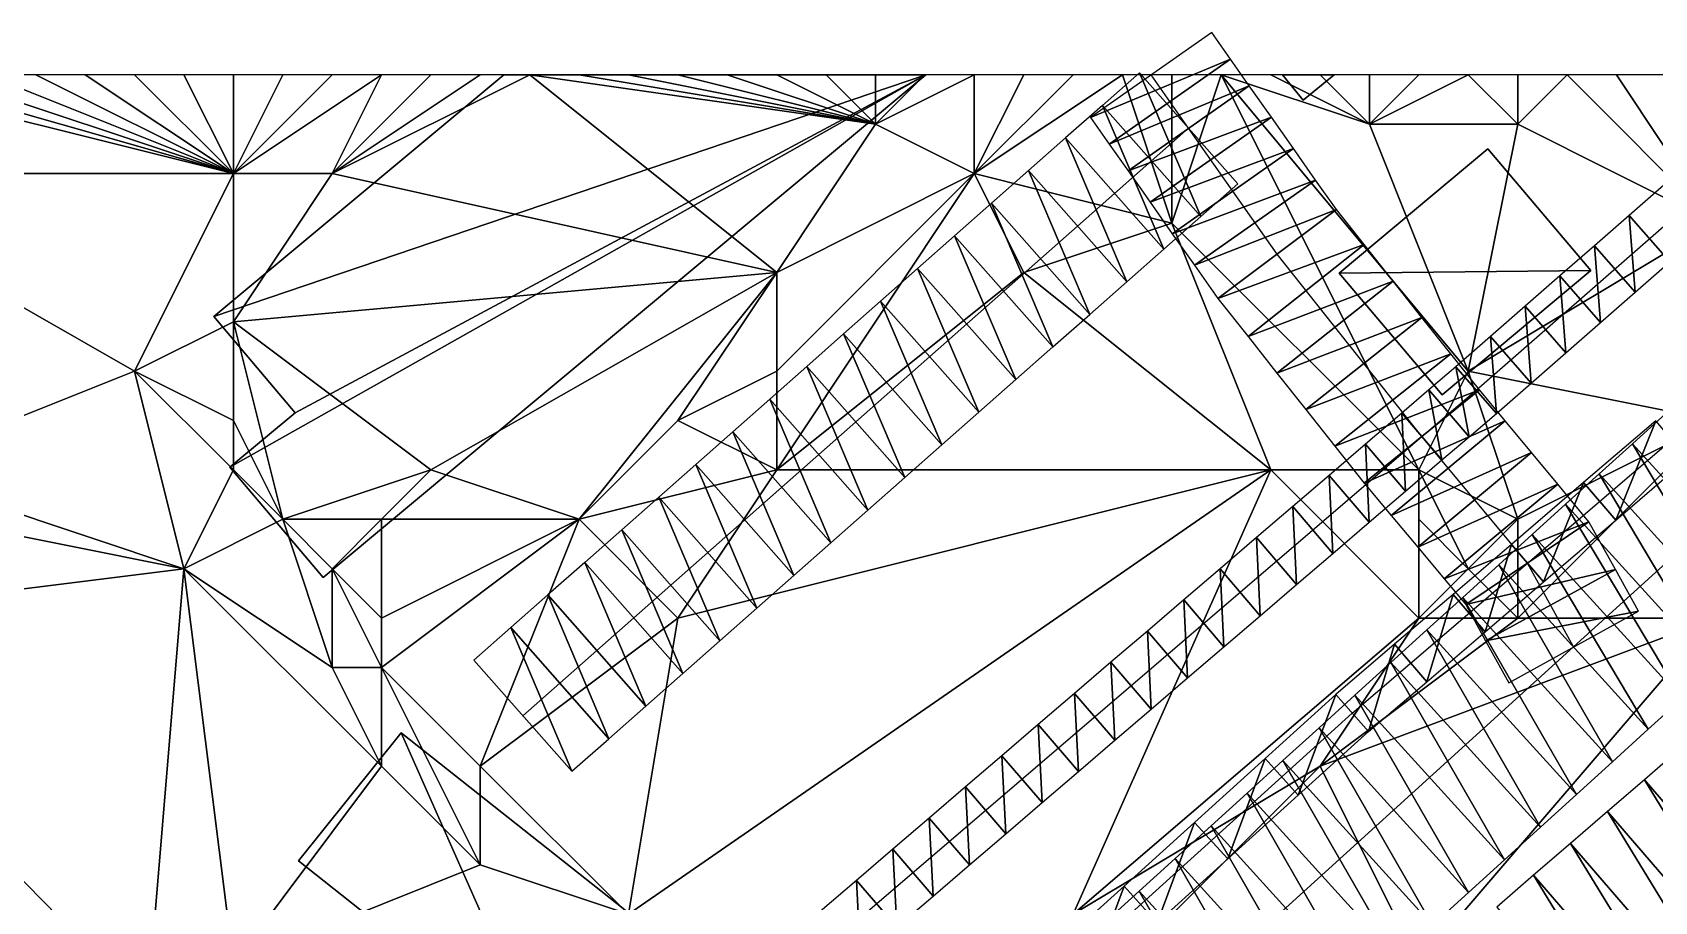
# Model space of a CAD drawing. Header units: metres. Extents: x -1103 to 901, y -902 to 905.
# Drawn here: x -854.1 to -788.5, y 866.5 to 901.7 of the extents above; entities that cross this region are included whole.
import ezdxf

# ---------------------------------------------------------------- set-up
doc = ezdxf.new("R2010")
doc.units = ezdxf.units.M
for name, color, linetype in [('OSM_BUILDING_FOOTPRINTS', 7, 'CONTINUOUS'), ('OSM_BUILDING_ROOFS', 1, 'CONTINUOUS'), ('OSM_BUILDING_WALLS', 8, 'CONTINUOUS'), ('OSM_PATH_AXES', 30, 'CONTINUOUS'), ('OSM_PATH_SURFACE', 30, 'CONTINUOUS'), ('OSM_ROAD_AXES', 2, 'CONTINUOUS'), ('OSM_ROAD_SURFACE', 9, 'CONTINUOUS'), ('OSM_TERRAIN', 3, 'CONTINUOUS'), ('OSM_WATER_SURFACE', 5, 'CONTINUOUS'), ('OSM_WATERWAYS', 5, 'CONTINUOUS')]:
    doc.layers.add(name, color=color, linetype=linetype)

msp = doc.modelspace()

# ---------------------------------------------------------------- linework, layer by layer
at = {"layer": 'OSM_BUILDING_FOOTPRINTS'}
for points in [[(-817.963, 900, 12.158), (-835.048, 900, 12.158), (-846.784, 890.209, 12.158), (-843.501, 886.316, 12.158), (-846.143, 884.115, 12.158), (-842.363, 879.637, 12.158)], [(-801.425, 900, 11.019), (-803.528, 900, 11.019), (-802.69, 898.979, 11.019)], [(-795.207, 897, 11.573), (-791.039, 892.079, 11.573), (-797.064, 887.047, 11.573), (-801.231, 891.968, 11.573), (-795.207, 897, 11.573)], [(-843.357, 868.168, 14.338), (-839.201, 873.344, 14.338), (-829.252, 865.459, 14.338), (-833.409, 860.283, 14.338), (-843.357, 868.168, 14.338)]]:
    msp.add_polyline3d(points, close=True, dxfattribs=at)
at = {"layer": 'OSM_BUILDING_ROOFS'}
for points in [[(-817.963, 900, 22.158), (-835.048, 900, 22.158), (-846.784, 890.209, 22.158)], [(-817.963, 900, 22.158), (-846.784, 890.209, 22.158), (-843.501, 886.316, 22.158)], [(-846.143, 884.115, 22.158), (-842.363, 879.637, 22.158), (-817.963, 900, 22.158)], [(-817.963, 900, 22.158), (-843.501, 886.316, 22.158), (-846.143, 884.115, 22.158)], [(-803.528, 900, 21.019), (-802.69, 898.979, 21.019), (-801.425, 900, 21.019)], [(-791.039, 892.079, 21.573), (-795.207, 897, 21.573), (-801.231, 891.968, 21.573)], [(-791.039, 892.079, 21.573), (-801.231, 891.968, 21.573), (-797.064, 887.047, 21.573)], [(-839.201, 873.344, 24.338), (-843.357, 868.168, 24.338), (-833.409, 860.283, 24.338)], [(-839.201, 873.344, 24.338), (-833.409, 860.283, 24.338), (-829.252, 865.459, 24.338)]]:
    msp.add_3dface(points, dxfattribs=at)
at = {"layer": 'OSM_BUILDING_WALLS'}
for points in [[(-835.048, 900, 12.158), (-846.784, 890.209, 12.158), (-846.784, 890.209, 22.158)], [(-835.048, 900, 12.158), (-846.784, 890.209, 22.158), (-835.048, 900, 22.158)], [(-842.363, 879.637, 12.158), (-817.963, 900, 12.158), (-817.963, 900, 22.158)], [(-842.363, 879.637, 12.158), (-817.963, 900, 22.158), (-842.363, 879.637, 22.158)], [(-817.963, 900, 12.158), (-835.048, 900, 12.158), (-835.048, 900, 22.158)], [(-817.963, 900, 12.158), (-835.048, 900, 22.158), (-817.963, 900, 22.158)], [(-801.425, 900, 11.019), (-803.528, 900, 11.019), (-803.528, 900, 21.019)], [(-801.425, 900, 11.019), (-803.528, 900, 21.019), (-801.425, 900, 21.019)], [(-803.528, 900, 11.019), (-802.69, 898.979, 11.019), (-802.69, 898.979, 21.019)], [(-803.528, 900, 11.019), (-802.69, 898.979, 21.019), (-803.528, 900, 21.019)], [(-802.69, 898.979, 11.019), (-801.425, 900, 11.019), (-801.425, 900, 21.019)], [(-802.69, 898.979, 11.019), (-801.425, 900, 21.019), (-802.69, 898.979, 21.019)], [(-795.207, 897, 11.573), (-801.231, 891.968, 11.573), (-801.231, 891.968, 21.573)], [(-795.207, 897, 11.573), (-801.231, 891.968, 21.573), (-795.207, 897, 21.573)], [(-791.039, 892.079, 11.573), (-795.207, 897, 11.573), (-795.207, 897, 21.573)], [(-791.039, 892.079, 11.573), (-795.207, 897, 21.573), (-791.039, 892.079, 21.573)], [(-801.231, 891.968, 11.573), (-797.064, 887.047, 11.573), (-797.064, 887.047, 21.573)], [(-801.231, 891.968, 11.573), (-797.064, 887.047, 21.573), (-801.231, 891.968, 21.573)], [(-797.064, 887.047, 11.573), (-791.039, 892.079, 11.573), (-791.039, 892.079, 21.573)], [(-797.064, 887.047, 11.573), (-791.039, 892.079, 21.573), (-797.064, 887.047, 21.573)], [(-846.784, 890.209, 12.158), (-843.501, 886.316, 12.158), (-843.501, 886.316, 22.158)], [(-846.784, 890.209, 12.158), (-843.501, 886.316, 22.158), (-846.784, 890.209, 22.158)], [(-843.501, 886.316, 12.158), (-846.143, 884.115, 12.158), (-846.143, 884.115, 22.158)], [(-843.501, 886.316, 12.158), (-846.143, 884.115, 22.158), (-843.501, 886.316, 22.158)], [(-846.143, 884.115, 12.158), (-842.363, 879.637, 12.158), (-842.363, 879.637, 22.158)], [(-846.143, 884.115, 12.158), (-842.363, 879.637, 22.158), (-846.143, 884.115, 22.158)], [(-839.201, 873.344, 14.338), (-843.357, 868.168, 14.338), (-843.357, 868.168, 24.338)], [(-839.201, 873.344, 14.338), (-843.357, 868.168, 24.338), (-839.201, 873.344, 24.338)], [(-829.252, 865.459, 14.338), (-839.201, 873.344, 14.338), (-839.201, 873.344, 24.338)], [(-829.252, 865.459, 14.338), (-839.201, 873.344, 24.338), (-829.252, 865.459, 24.338)], [(-843.357, 868.168, 14.338), (-833.409, 860.283, 14.338), (-833.409, 860.283, 24.338)], [(-843.357, 868.168, 14.338), (-833.409, 860.283, 24.338), (-843.357, 868.168, 24.338)]]:
    msp.add_3dface(points, dxfattribs=at)
at = {"layer": 'OSM_PATH_AXES'}
msp.add_polyline3d([(-1100, 614.436, 14.432), (-1087.268, 623.605, 14.308), (-1078.06, 633.139, 14.564), (-1067.957, 642.251, 14.862), (-1048.149, 660.012, 15.181), (-1040.809, 665.819, 15.149), (-1016.955, 682.474, 14.848), (-1002.165, 695.623, 14.017), (-995.633, 701.905, 13.614), (-969.502, 727.153, 13.249), (-939.922, 752.335, 10.603), (-928.647, 761.138, 10.91), (-915.759, 773.535, 11.003), (-914.134, 779.286, 10.928), (-896.636, 795.267, 11.317), (-876.474, 815.804, 12.38), (-862.911, 828.544, 13.579), (-847.425, 841.428, 15.193), (-839.455, 849.269, 16.005), (-824.367, 862.639, 16.441), (-797.882, 885.355, 14.191), (-795.682, 887.235, 13.984), (-783.048, 898.272, 13.138), (-780.912, 900, 13.035)], dxfattribs=at)
at = {"layer": 'OSM_PATH_SURFACE'}
for points in [[(-787.841, 892.425, 13.612), (-788.081, 895.534, 13.4), (-789.485, 894.308, 13.548)], [(-789.244, 891.199, 13.738), (-789.485, 894.308, 13.548), (-790.889, 893.082, 13.641)], [(-789.244, 891.199, 13.738), (-787.841, 892.425, 13.612), (-789.485, 894.308, 13.548)], [(-790.648, 889.972, 13.864), (-790.889, 893.082, 13.641), (-792.293, 891.855, 13.734)], [(-790.648, 889.972, 13.864), (-789.244, 891.199, 13.738), (-790.889, 893.082, 13.641)], [(-792.052, 888.746, 13.99), (-792.293, 891.855, 13.734), (-793.697, 890.629, 13.827)], [(-792.052, 888.746, 13.99), (-790.648, 889.972, 13.864), (-792.293, 891.855, 13.734)], [(-793.456, 887.52, 14.116), (-793.697, 890.629, 13.827), (-795.101, 889.403, 13.92)], [(-793.456, 887.52, 14.116), (-792.052, 888.746, 13.99), (-793.697, 890.629, 13.827)], [(-794.864, 886.29, 14.153), (-795.101, 889.403, 13.92), (-796.5, 888.18, 14.003)], [(-794.864, 886.29, 14.153), (-793.456, 887.52, 14.116), (-795.101, 889.403, 13.92)], [(-795.97, 885.345, 14.226), (-796.5, 888.18, 14.003), (-797.594, 887.245, 14.108)], [(-795.97, 885.345, 14.226), (-794.864, 886.29, 14.153), (-796.5, 888.18, 14.003)], [(-797.069, 884.405, 14.33), (-797.594, 887.245, 14.108), (-798.695, 886.304, 14.215)], [(-797.069, 884.405, 14.33), (-795.97, 885.345, 14.226), (-797.594, 887.245, 14.108)], [(-798.539, 883.144, 14.485), (-798.695, 886.304, 14.215), (-800.167, 885.042, 14.355)], [(-798.539, 883.144, 14.485), (-797.069, 884.405, 14.33), (-798.695, 886.304, 14.215)], [(-800.011, 881.882, 14.67), (-800.167, 885.042, 14.355), (-801.638, 883.78, 14.609)], [(-800.011, 881.882, 14.67), (-798.539, 883.144, 14.485), (-800.167, 885.042, 14.355)], [(-801.482, 880.62, 14.819), (-801.638, 883.78, 14.609), (-803.11, 882.518, 14.769)], [(-801.482, 880.62, 14.819), (-800.011, 881.882, 14.67), (-801.638, 883.78, 14.609)], [(-802.953, 879.358, 14.893), (-803.11, 882.518, 14.769), (-804.581, 881.256, 14.843)], [(-802.953, 879.358, 14.893), (-801.482, 880.62, 14.819), (-803.11, 882.518, 14.769)], [(-804.425, 878.096, 14.966), (-804.581, 881.256, 14.843), (-806.052, 879.994, 14.931)], [(-804.425, 878.096, 14.966), (-802.953, 879.358, 14.893), (-804.581, 881.256, 14.843)], [(-805.896, 876.834, 15.039), (-806.052, 879.994, 14.931), (-807.524, 878.732, 15.056)], [(-805.896, 876.834, 15.039), (-804.425, 878.096, 14.966), (-806.052, 879.994, 14.931)], [(-807.368, 875.572, 15.113), (-807.524, 878.732, 15.056), (-808.995, 877.47, 15.18)], [(-807.368, 875.572, 15.113), (-805.896, 876.834, 15.039), (-807.524, 878.732, 15.056)], [(-808.839, 874.31, 15.216), (-808.995, 877.47, 15.18), (-810.467, 876.208, 15.305)], [(-808.839, 874.31, 15.216), (-807.368, 875.572, 15.113), (-808.995, 877.47, 15.18)], [(-810.31, 873.048, 15.34), (-810.467, 876.208, 15.305), (-811.938, 874.946, 15.429)], [(-810.31, 873.048, 15.34), (-808.839, 874.31, 15.216), (-810.467, 876.208, 15.305)], [(-811.782, 871.786, 15.465), (-811.938, 874.946, 15.429), (-813.409, 873.684, 15.554)], [(-811.782, 871.786, 15.465), (-810.31, 873.048, 15.34), (-811.938, 874.946, 15.429)], [(-813.253, 870.524, 15.589), (-813.409, 873.684, 15.554), (-814.881, 872.422, 15.678)], [(-813.253, 870.524, 15.589), (-811.782, 871.786, 15.465), (-813.409, 873.684, 15.554)], [(-814.725, 869.262, 15.714), (-814.881, 872.422, 15.678), (-816.352, 871.16, 15.803)], [(-814.725, 869.262, 15.714), (-813.253, 870.524, 15.589), (-814.881, 872.422, 15.678)], [(-816.196, 868, 15.838), (-816.352, 871.16, 15.803), (-817.823, 869.898, 15.927)], [(-816.196, 868, 15.838), (-814.725, 869.262, 15.714), (-816.352, 871.16, 15.803)], [(-817.667, 866.738, 15.963), (-817.823, 869.898, 15.927), (-819.295, 868.636, 16.052)], [(-817.667, 866.738, 15.963), (-816.196, 868, 15.838), (-817.823, 869.898, 15.927)], [(-819.139, 865.476, 16.121), (-819.295, 868.636, 16.052), (-820.766, 867.374, 16.176)], [(-819.139, 865.476, 16.121), (-817.667, 866.738, 15.963), (-819.295, 868.636, 16.052)], [(-820.61, 864.214, 16.295), (-820.766, 867.374, 16.176), (-822.238, 866.112, 16.301)], [(-820.61, 864.214, 16.295), (-819.139, 865.476, 16.121), (-820.766, 867.374, 16.176)]]:
    msp.add_3dface(points, dxfattribs=at)
at = {"layer": 'OSM_ROAD_AXES'}
for points in [[(-838.648, 834.494, 15.4), (-832.535, 839.802, 15.59), (-791.736, 876.828, 14.906), (-776.879, 890.31, 13.615), (-766.167, 900, 13.072)], [(-791.736, 876.828, 14.906), (-793.604, 880.223, 14.665), (-797.882, 885.355, 14.191), (-803.74, 892.742, 13.645), (-807.322, 897.84, 13.275), (-808.835, 900, 13.17)], [(-807.322, 897.84, 13.275), (-834.282, 874.041, 16.027)]]:
    msp.add_polyline3d(points, dxfattribs=at)
at = {"layer": 'OSM_ROAD_SURFACE'}
for points in [[(-805.622, 900.642, 13.404), (-806.378, 901.721, 13.355), (-811.292, 898.279, 13.331)], [(-805.622, 900.642, 13.404), (-811.292, 898.279, 13.331), (-810.536, 897.199, 13.366)], [(-804.866, 899.563, 13.241), (-805.622, 900.642, 13.404), (-810.536, 897.199, 13.366)], [(-809.307, 900.089, 13.467), (-810.805, 898.767, 13.282), (-806.834, 894.269, 13.491)], [(-809.307, 900.089, 13.467), (-806.834, 894.269, 13.491), (-805.337, 895.591, 13.491)], [(-804.866, 899.563, 13.241), (-810.536, 897.199, 13.366), (-809.778, 896.117, 13.4)], [(-803.972, 898.29, 13.326), (-804.866, 899.563, 13.241), (-809.778, 896.117, 13.4)], [(-810.805, 898.767, 13.282), (-812.303, 897.445, 13.423), (-808.332, 892.947, 13.579)], [(-810.805, 898.767, 13.282), (-808.332, 892.947, 13.579), (-806.834, 894.269, 13.491)], [(-803.972, 898.29, 13.326), (-809.778, 896.117, 13.4), (-808.881, 894.841, 13.44)], [(-803.076, 897.016, 13.411), (-803.972, 898.29, 13.326), (-808.881, 894.841, 13.44)], [(-812.303, 897.445, 13.423), (-813.801, 896.123, 13.563), (-809.83, 891.625, 13.726)], [(-812.303, 897.445, 13.423), (-809.83, 891.625, 13.726), (-808.332, 892.947, 13.579)], [(-803.076, 897.016, 13.411), (-808.881, 894.841, 13.44), (-807.986, 893.567, 13.507)], [(-802.181, 895.741, 13.495), (-803.076, 897.016, 13.411), (-807.986, 893.567, 13.507)], [(-813.801, 896.123, 13.563), (-815.298, 894.801, 13.653), (-811.328, 890.302, 13.873)], [(-813.801, 896.123, 13.563), (-811.328, 890.302, 13.873), (-809.83, 891.625, 13.726)], [(-802.181, 895.741, 13.495), (-807.986, 893.567, 13.507), (-807.091, 892.292, 13.654)], [(-801.342, 894.544, 13.575), (-802.181, 895.741, 13.495), (-807.091, 892.292, 13.654)], [(-815.298, 894.801, 13.653), (-816.796, 893.478, 13.856), (-812.826, 888.98, 14.083)], [(-815.298, 894.801, 13.653), (-812.826, 888.98, 14.083), (-811.328, 890.302, 13.873)], [(-801.342, 894.544, 13.575), (-807.091, 892.292, 13.654), (-806.139, 890.94, 13.798)], [(-800.218, 893.129, 13.663), (-801.342, 894.544, 13.575), (-806.139, 890.94, 13.798)], [(-816.796, 893.478, 13.856), (-818.294, 892.156, 14.066), (-814.323, 887.658, 14.306)], [(-816.796, 893.478, 13.856), (-814.323, 887.658, 14.306), (-812.826, 888.98, 14.083)], [(-800.218, 893.129, 13.663), (-806.139, 890.94, 13.798), (-804.919, 889.4, 13.955)], [(-799.046, 891.651, 13.754), (-800.218, 893.129, 13.663), (-804.919, 889.4, 13.955)], [(-818.294, 892.156, 14.066), (-819.792, 890.834, 14.282), (-815.821, 886.336, 14.529)], [(-818.294, 892.156, 14.066), (-815.821, 886.336, 14.529), (-814.323, 887.658, 14.306)], [(-799.046, 891.651, 13.754), (-804.919, 889.4, 13.955), (-803.747, 887.923, 14.105)], [(-797.875, 890.174, 13.845), (-799.046, 891.651, 13.754), (-803.747, 887.923, 14.105)], [(-819.792, 890.834, 14.282), (-821.29, 889.512, 14.503), (-817.319, 885.014, 14.752)], [(-819.792, 890.834, 14.282), (-817.319, 885.014, 14.752), (-815.821, 886.336, 14.529)], [(-797.875, 890.174, 13.845), (-803.747, 887.923, 14.105), (-802.576, 886.446, 14.256)], [(-796.703, 888.696, 13.935), (-797.875, 890.174, 13.845), (-802.576, 886.446, 14.256)], [(-821.29, 889.512, 14.503), (-822.787, 888.19, 14.725), (-818.817, 883.691, 14.956)], [(-821.29, 889.512, 14.503), (-818.817, 883.691, 14.956), (-817.319, 885.014, 14.752)], [(-796.703, 888.696, 13.935), (-802.576, 886.446, 14.256), (-801.404, 884.968, 14.406)], [(-795.553, 887.246, 14.038), (-796.703, 888.696, 13.935), (-801.404, 884.968, 14.406)], [(-822.787, 888.19, 14.725), (-824.285, 886.867, 14.934), (-820.314, 882.369, 15.097)], [(-822.787, 888.19, 14.725), (-820.314, 882.369, 15.097), (-818.817, 883.691, 14.956)], [(-824.285, 886.867, 14.934), (-825.783, 885.545, 15.092), (-821.812, 881.047, 15.239)], [(-824.285, 886.867, 14.934), (-821.812, 881.047, 15.239), (-820.314, 882.369, 15.097)], [(-795.553, 887.246, 14.038), (-801.404, 884.968, 14.406), (-800.211, 883.464, 14.524)], [(-794.508, 885.993, 14.154), (-795.553, 887.246, 14.038), (-800.211, 883.464, 14.524)], [(-794.508, 885.993, 14.154), (-800.211, 883.464, 14.524), (-799.117, 882.151, 14.568)], [(-793.439, 884.71, 14.272), (-794.508, 885.993, 14.154), (-799.117, 882.151, 14.568)], [(-783.309, 878.398, 14.486), (-788.007, 886.289, 14.344), (-789.357, 885.063, 14.38)], [(-825.783, 885.545, 15.092), (-827.281, 884.223, 15.287), (-823.31, 879.725, 15.38)], [(-825.783, 885.545, 15.092), (-823.31, 879.725, 15.38), (-821.812, 881.047, 15.239)], [(-793.439, 884.71, 14.272), (-799.117, 882.151, 14.568), (-798.047, 880.868, 14.611)], [(-792.369, 883.427, 14.39), (-793.439, 884.71, 14.272), (-798.047, 880.868, 14.611)], [(-784.66, 877.173, 14.674), (-789.357, 885.063, 14.38), (-790.708, 883.838, 14.417)], [(-784.66, 877.173, 14.674), (-783.309, 878.398, 14.486), (-789.357, 885.063, 14.38)], [(-827.281, 884.223, 15.287), (-828.779, 882.901, 15.498), (-824.808, 878.403, 15.526)], [(-827.281, 884.223, 15.287), (-824.808, 878.403, 15.526), (-823.31, 879.725, 15.38)], [(-792.369, 883.427, 14.39), (-798.047, 880.868, 14.611), (-796.978, 879.585, 14.549)], [(-791.114, 881.897, 14.652), (-792.369, 883.427, 14.39), (-796.978, 879.585, 14.549)], [(-786.011, 875.947, 14.795), (-790.708, 883.838, 14.417), (-792.059, 882.612, 14.482)], [(-786.011, 875.947, 14.795), (-784.66, 877.173, 14.674), (-790.708, 883.838, 14.417)], [(-828.779, 882.901, 15.498), (-830.276, 881.579, 15.69), (-826.306, 877.081, 15.678)], [(-828.779, 882.901, 15.498), (-826.306, 877.081, 15.678), (-824.808, 878.403, 15.526)], [(-787.361, 874.721, 14.828), (-792.059, 882.612, 14.482), (-793.409, 881.386, 14.561)], [(-787.361, 874.721, 14.828), (-786.011, 875.947, 14.795), (-792.059, 882.612, 14.482)], [(-830.276, 881.579, 15.69), (-831.774, 880.256, 15.84), (-827.803, 875.758, 15.829)], [(-830.276, 881.579, 15.69), (-827.803, 875.758, 15.829), (-826.306, 877.081, 15.678)], [(-791.114, 881.897, 14.652), (-796.978, 879.585, 14.549), (-796.094, 878.55, 14.783)], [(-790.041, 879.972, 14.806), (-791.114, 881.897, 14.652), (-796.094, 878.55, 14.783)], [(-788.712, 873.496, 14.861), (-793.409, 881.386, 14.561), (-794.76, 880.161, 14.586)], [(-788.712, 873.496, 14.861), (-787.361, 874.721, 14.828), (-793.409, 881.386, 14.561)], [(-831.774, 880.256, 15.84), (-833.272, 878.934, 15.958), (-829.301, 874.436, 15.971)], [(-831.774, 880.256, 15.84), (-829.301, 874.436, 15.971), (-827.803, 875.758, 15.829)], [(-790.169, 872.174, 14.897), (-794.76, 880.161, 14.586), (-796.217, 878.838, 14.707)], [(-790.169, 872.174, 14.897), (-788.712, 873.496, 14.861), (-794.76, 880.161, 14.586)], [(-790.041, 879.972, 14.806), (-796.094, 878.55, 14.783), (-795.298, 877.08, 15.05)], [(-789.107, 878.275, 14.853), (-790.041, 879.972, 14.806), (-795.298, 877.08, 15.05)], [(-833.272, 878.934, 15.958), (-834.77, 877.612, 16.108), (-830.799, 873.114, 16.105)], [(-833.272, 878.934, 15.958), (-830.799, 873.114, 16.105), (-829.301, 874.436, 15.971)], [(-791.626, 870.851, 14.933), (-796.217, 878.838, 14.707), (-797.674, 877.516, 14.904)], [(-791.626, 870.851, 14.933), (-790.169, 872.174, 14.897), (-796.217, 878.838, 14.707)], [(-789.107, 878.275, 14.853), (-795.298, 877.08, 15.05), (-794.364, 875.382, 15.05)], [(-834.77, 877.612, 16.108), (-836.267, 876.29, 16.257), (-832.297, 871.792, 16.239)], [(-834.77, 877.612, 16.108), (-832.297, 871.792, 16.239), (-830.799, 873.114, 16.105)], [(-793.083, 869.529, 14.968), (-797.674, 877.516, 14.904), (-799.131, 876.194, 14.985)], [(-793.083, 869.529, 14.968), (-791.626, 870.851, 14.933), (-797.674, 877.516, 14.904)], [(-794.54, 868.207, 15.007), (-799.131, 876.194, 14.985), (-800.588, 874.871, 15.066)], [(-794.54, 868.207, 15.007), (-793.083, 869.529, 14.968), (-799.131, 876.194, 14.985)], [(-795.997, 866.884, 15.049), (-800.588, 874.871, 15.066), (-802.045, 873.549, 15.146)], [(-795.997, 866.884, 15.049), (-794.54, 868.207, 15.007), (-800.588, 874.871, 15.066)], [(-797.454, 865.562, 15.092), (-802.045, 873.549, 15.146), (-803.503, 872.227, 15.226)], [(-797.454, 865.562, 15.092), (-795.997, 866.884, 15.049), (-802.045, 873.549, 15.146)], [(-798.911, 864.24, 15.154), (-803.503, 872.227, 15.226), (-804.96, 870.904, 15.307)], [(-798.911, 864.24, 15.154), (-797.454, 865.562, 15.092), (-803.503, 872.227, 15.226)], [(-787.378, 872.737, 14.847), (-788.873, 871.448, 14.883), (-781.037, 862.36, 14.842)], [(-800.368, 862.917, 15.274), (-804.96, 870.904, 15.307), (-806.417, 869.582, 15.387)], [(-800.368, 862.917, 15.274), (-798.911, 864.24, 15.154), (-804.96, 870.904, 15.307)], [(-788.873, 871.448, 14.883), (-790.368, 870.159, 14.919), (-782.531, 861.071, 14.879)], [(-788.873, 871.448, 14.883), (-782.531, 861.071, 14.879), (-781.037, 862.36, 14.842)], [(-801.826, 861.595, 15.399), (-806.417, 869.582, 15.387), (-807.874, 868.259, 15.468)], [(-801.826, 861.595, 15.399), (-800.368, 862.917, 15.274), (-806.417, 869.582, 15.387)], [(-790.368, 870.159, 14.919), (-791.862, 868.87, 14.955), (-784.026, 859.782, 14.916)], [(-790.368, 870.159, 14.919), (-784.026, 859.782, 14.916), (-782.531, 861.071, 14.879)], [(-791.862, 868.87, 14.955), (-793.357, 867.581, 14.991), (-785.52, 858.493, 14.953)], [(-791.862, 868.87, 14.955), (-785.52, 858.493, 14.953), (-784.026, 859.782, 14.916)], [(-803.283, 860.272, 15.524), (-807.874, 868.259, 15.468), (-809.331, 866.937, 15.549)], [(-803.283, 860.272, 15.524), (-801.826, 861.595, 15.399), (-807.874, 868.259, 15.468)], [(-853.345, 866.175, 16.92), (-854.737, 867.585, 17.007), (-857.582, 864.774, 17.048)], [(-793.357, 867.581, 14.991), (-794.851, 866.293, 15.027), (-787.015, 857.205, 14.99)], [(-793.357, 867.581, 14.991), (-787.015, 857.205, 14.99), (-785.52, 858.493, 14.953)], [(-804.74, 858.95, 15.649), (-809.331, 866.937, 15.549), (-810.788, 865.615, 15.63)], [(-804.74, 858.95, 15.649), (-803.283, 860.272, 15.524), (-809.331, 866.937, 15.549)]]:
    msp.add_3dface(points, dxfattribs=at)
at = {"layer": 'OSM_TERRAIN'}
for points in [[(-864, 896, 16.15), (-846, 896, 15), (-862, 900, 15.429)], [(-862, 900, 15.429), (-846, 896, 15), (-860, 900, 15.324)], [(-846, 896, 15), (-858, 900, 15.218), (-860, 900, 15.324)], [(-846, 896, 15), (-856, 900, 15.113), (-858, 900, 15.218)], [(-846, 896, 15), (-854, 900, 15.008), (-856, 900, 15.113)], [(-846, 896, 15), (-852, 900, 14.902), (-854, 900, 15.008)], [(-846, 896, 15), (-850, 900, 14.797), (-852, 900, 14.902)], [(-846, 896, 15), (-848, 900, 14.691), (-850, 900, 14.797)], [(-846, 896, 15), (-846, 900, 14.586), (-848, 900, 14.691)], [(-846, 896, 15), (-844, 900, 14.482), (-846, 900, 14.586)], [(-846, 896, 15), (-842, 900, 14.377), (-844, 900, 14.482)], [(-846, 896, 15), (-842, 896, 14.429), (-840, 900, 14.264)], [(-846, 896, 15), (-840, 900, 14.264), (-842, 900, 14.377)], [(-842, 896, 14.429), (-824, 892, 14.258), (-834, 900, 14.233)], [(-842, 896, 14.429), (-838, 900, 14.202), (-840, 900, 14.264)], [(-842, 896, 14.429), (-834, 900, 14.233), (-836, 900, 14.207)], [(-842, 896, 14.429), (-836, 900, 14.207), (-838, 900, 14.202)], [(-824, 892, 14.258), (-820, 898, 14.188), (-834, 900, 14.233)], [(-834, 900, 14.233), (-820, 898, 14.188), (-832, 900, 14.233)], [(-820, 898, 14.188), (-830, 900, 14.233), (-832, 900, 14.233)], [(-820, 898, 14.188), (-828, 900, 14.233), (-830, 900, 14.233)], [(-820, 898, 14.188), (-826, 900, 14.233), (-828, 900, 14.233)], [(-820, 898, 14.188), (-824, 900, 14.233), (-826, 900, 14.233)], [(-820, 898, 14.188), (-822, 900, 14.233), (-824, 900, 14.233)], [(-820, 898, 14.188), (-820, 900, 14.233), (-822, 900, 14.233)], [(-820, 898, 14.188), (-818, 900, 14.233), (-820, 900, 14.233)], [(-820, 898, 14.188), (-816, 896, 13.61), (-816, 900, 13.868)], [(-820, 898, 14.188), (-816, 900, 13.868), (-818, 900, 14.233)], [(-816, 896, 13.61), (-808, 894, 13.405), (-810, 900, 13.125)], [(-816, 896, 13.61), (-814, 900, 13.245), (-816, 900, 13.868)], [(-816, 896, 13.61), (-812, 900, 13.083), (-814, 900, 13.245)], [(-816, 896, 13.61), (-810, 900, 13.125), (-812, 900, 13.083)], [(-810, 900, 13.125), (-808, 894, 13.405), (-808, 900, 13.202)], [(-798, 884, 14.306), (-806, 900, 13.202), (-808, 894, 13.405)], [(-808, 894, 13.405), (-806, 900, 13.202), (-808, 900, 13.202)], [(-798, 884, 14.306), (-796, 888, 13.924), (-806, 900, 13.202)], [(-806, 900, 13.202), (-796, 888, 13.924), (-800, 898, 13.114)], [(-806, 900, 13.202), (-800, 898, 13.114), (-804, 900, 13.14)], [(-800, 898, 13.114), (-802, 900, 13.03), (-804, 900, 13.14)], [(-800, 898, 13.114), (-800, 900, 12.991), (-802, 900, 13.03)], [(-794, 898, 13.464), (-796, 900, 13.142), (-800, 898, 13.114)], [(-800, 898, 13.114), (-798, 900, 12.991), (-800, 900, 12.991)], [(-800, 898, 13.114), (-796, 900, 13.142), (-798, 900, 12.991)], [(-794, 898, 13.464), (-794, 900, 13.119), (-796, 900, 13.142)], [(-794, 898, 13.464), (-786, 894, 13.371), (-792, 900, 12.986)], [(-794, 898, 13.464), (-792, 900, 12.986), (-794, 900, 13.119)], [(-786, 894, 13.371), (-790, 900, 12.988), (-792, 900, 12.986)], [(-786, 894, 13.371), (-788, 900, 13.018), (-790, 900, 12.988)], [(-824, 892, 14.258), (-816, 896, 13.61), (-820, 898, 14.188)], [(-796, 888, 13.924), (-794, 898, 13.464), (-800, 898, 13.114)], [(-796, 888, 13.924), (-786, 894, 13.371), (-794, 898, 13.464)], [(-860, 884, 17.017), (-850, 888, 16.022), (-864, 896, 16.15)], [(-864, 896, 16.15), (-850, 888, 16.022), (-846, 896, 15)], [(-850, 888, 16.022), (-846, 890, 14.233), (-846, 896, 15)], [(-846, 896, 15), (-846, 890, 14.233), (-842, 896, 14.429)], [(-846, 890, 14.233), (-824, 892, 14.258), (-842, 896, 14.429)], [(-824, 888, 14.824), (-824, 884, 14.96), (-816, 896, 13.61)], [(-824, 888, 14.824), (-816, 896, 13.61), (-824, 892, 14.258)], [(-824, 884, 14.96), (-814, 892, 13.596), (-816, 896, 13.61)], [(-814, 892, 13.596), (-808, 894, 13.405), (-816, 896, 13.61)], [(-814, 892, 13.596), (-804, 884, 14.644), (-808, 894, 13.405)], [(-804, 884, 14.644), (-798, 884, 14.306), (-808, 894, 13.405)], [(-796, 888, 13.924), (-786, 886, 14.378), (-786, 894, 13.371)], [(-838, 884, 14.233), (-824, 892, 14.258), (-846, 890, 14.233)], [(-832, 882, 15.787), (-824, 892, 14.258), (-838, 884, 14.233)], [(-832, 882, 15.787), (-828, 886, 15.194), (-824, 892, 14.258)], [(-828, 886, 15.194), (-824, 888, 14.824), (-824, 892, 14.258)], [(-824, 884, 14.96), (-804, 884, 14.644), (-814, 892, 13.596)], [(-846, 886, 14.856), (-846, 890, 14.233), (-850, 888, 16.022)], [(-846, 886, 14.856), (-844, 882, 14.233), (-846, 890, 14.233)], [(-844, 882, 14.233), (-838, 884, 14.233), (-846, 890, 14.233)], [(-848, 880, 16.686), (-850, 888, 16.022), (-860, 884, 17.017)], [(-848, 880, 16.686), (-846, 884, 14.233), (-850, 888, 16.022)], [(-846, 884, 14.233), (-846, 886, 14.856), (-850, 888, 16.022)], [(-824, 884, 14.96), (-824, 888, 14.824), (-828, 886, 15.194)], [(-798, 884, 14.306), (-794, 882, 14.381), (-796, 888, 13.924)], [(-794, 882, 14.381), (-786, 886, 14.378), (-796, 888, 13.924)], [(-846, 884, 14.233), (-844, 882, 14.233), (-846, 886, 14.856)], [(-832, 882, 15.787), (-824, 884, 14.96), (-828, 886, 15.194)], [(-786, 878, 14.726), (-786, 886, 14.378), (-794, 878, 14.956)], [(-794, 882, 14.381), (-794, 878, 14.956), (-786, 886, 14.378)], [(-864, 878, 17.543), (-848, 880, 16.686), (-868, 884, 17.506)], [(-868, 884, 17.506), (-848, 880, 16.686), (-860, 884, 17.017)], [(-848, 880, 16.686), (-844, 882, 14.233), (-846, 884, 14.233)], [(-840, 882, 14.233), (-838, 884, 14.233), (-844, 882, 14.233)], [(-840, 882, 14.233), (-832, 882, 15.787), (-838, 884, 14.233)], [(-828, 878, 15.558), (-824, 884, 14.96), (-832, 882, 15.787)], [(-830, 866, 16.78), (-812, 866, 15.487), (-804, 884, 14.644)], [(-830, 866, 16.78), (-804, 884, 14.644), (-828, 878, 15.558)], [(-828, 878, 15.558), (-804, 884, 14.644), (-824, 884, 14.96)], [(-812, 866, 15.487), (-798, 878, 14.789), (-804, 884, 14.644)], [(-804, 884, 14.644), (-798, 878, 14.789), (-798, 884, 14.306)], [(-798, 878, 14.789), (-798, 882, 14.208), (-798, 884, 14.306)], [(-798, 882, 14.208), (-796, 880, 14.381), (-798, 884, 14.306)], [(-796, 880, 14.381), (-794, 882, 14.381), (-798, 884, 14.306)], [(-842, 876, 16.392), (-844, 882, 14.233), (-848, 880, 16.686)], [(-842, 876, 16.392), (-842, 880, 14.233), (-844, 882, 14.233)], [(-842, 880, 14.233), (-840, 882, 14.233), (-844, 882, 14.233)], [(-842, 880, 14.233), (-840, 878, 15.755), (-840, 882, 14.233)], [(-836, 872, 16.165), (-832, 882, 15.787), (-840, 876, 16.591)], [(-840, 876, 16.591), (-832, 882, 15.787), (-840, 878, 15.755)], [(-840, 878, 15.755), (-832, 882, 15.787), (-840, 882, 14.233)], [(-836, 872, 16.165), (-828, 878, 15.558), (-832, 882, 15.787)], [(-798, 878, 14.789), (-796, 880, 14.381), (-798, 882, 14.208)], [(-796, 880, 14.381), (-794, 878, 14.956), (-794, 882, 14.381)], [(-850, 856, 16.609), (-848, 880, 16.686), (-864, 878, 17.543)], [(-850, 856, 16.609), (-846, 864, 16.955), (-848, 880, 16.686)], [(-846, 864, 16.955), (-840, 872, 16.78), (-848, 880, 16.686)], [(-840, 872, 16.78), (-842, 876, 16.392), (-848, 880, 16.686)], [(-842, 876, 16.392), (-840, 876, 16.591), (-842, 880, 14.233)], [(-840, 876, 16.591), (-840, 878, 15.755), (-842, 880, 14.233)], [(-798, 878, 14.789), (-794, 878, 14.956), (-796, 880, 14.381)], [(-870, 862, 16.999), (-850, 856, 16.609), (-864, 878, 17.543)], [(-836, 872, 16.165), (-830, 866, 16.78), (-828, 878, 15.558)], [(-812, 866, 15.487), (-802, 872, 15.264), (-798, 878, 14.789)], [(-798, 864, 15.049), (-786, 878, 14.726), (-802, 872, 15.264)], [(-802, 872, 15.264), (-786, 878, 14.726), (-794, 878, 14.956)], [(-802, 872, 15.264), (-794, 878, 14.956), (-798, 878, 14.789)], [(-798, 864, 15.049), (-780, 862, 14.779), (-786, 878, 14.726)], [(-840, 872, 16.78), (-840, 876, 16.591), (-842, 876, 16.392)], [(-836, 868, 16.78), (-840, 876, 16.591), (-840, 872, 16.78)], [(-836, 868, 16.78), (-836, 872, 16.165), (-840, 876, 16.591)], [(-846, 864, 16.955), (-836, 868, 16.78), (-840, 872, 16.78)], [(-836, 868, 16.78), (-830, 866, 16.78), (-836, 872, 16.165)], [(-810, 864, 15.789), (-802, 872, 15.264), (-812, 866, 15.487)], [(-810, 864, 15.789), (-798, 864, 15.049), (-802, 872, 15.264)], [(-846, 864, 16.955), (-830, 866, 16.78), (-836, 868, 16.78)]]:
    msp.add_3dface(points, dxfattribs=at)
at = {"layer": 'OSM_WATER_SURFACE'}
for points in [[(-790.031, 881.968, 14.719), (-788.409, 885.99, 14.35), (-791.332, 883.487, 14.42)], [(-790.031, 881.968, 14.719), (-787.108, 884.472, 14.526), (-788.409, 885.99, 14.35)], [(-792.953, 879.464, 14.87), (-791.332, 883.487, 14.42), (-794.254, 880.983, 14.541)], [(-792.953, 879.464, 14.87), (-790.031, 881.968, 14.719), (-791.332, 883.487, 14.42)], [(-795.319, 877.44, 15.011), (-794.254, 880.983, 14.541), (-796.619, 878.959, 14.661)], [(-795.319, 877.44, 15.011), (-792.953, 879.464, 14.87), (-794.254, 880.983, 14.541)], [(-797.685, 875.416, 15.128), (-796.619, 878.959, 14.661), (-798.985, 876.936, 14.912)], [(-797.685, 875.416, 15.128), (-795.319, 877.44, 15.011), (-796.619, 878.959, 14.661)], [(-800.039, 873.402, 15.239), (-798.985, 876.936, 14.912), (-801.362, 874.902, 15.03)], [(-800.039, 873.402, 15.239), (-797.685, 875.416, 15.128), (-798.985, 876.936, 14.912)], [(-802.883, 870.826, 15.373), (-801.362, 874.902, 15.03), (-804.226, 872.309, 15.187)], [(-802.883, 870.826, 15.373), (-800.039, 873.402, 15.239), (-801.362, 874.902, 15.03)], [(-805.738, 868.242, 15.559), (-804.226, 872.309, 15.187), (-807.08, 869.725, 15.344)], [(-805.738, 868.242, 15.559), (-802.883, 870.826, 15.373), (-804.226, 872.309, 15.187)], [(-808.592, 865.658, 15.719), (-807.08, 869.725, 15.344), (-809.934, 867.14, 15.501)], [(-808.592, 865.658, 15.719), (-805.738, 868.242, 15.559), (-807.08, 869.725, 15.344)], [(-811.446, 863.073, 15.884), (-809.934, 867.14, 15.501), (-812.788, 864.556, 15.644)], [(-811.446, 863.073, 15.884), (-808.592, 865.658, 15.719), (-809.934, 867.14, 15.501)]]:
    msp.add_3dface(points, dxfattribs=at)
at = {"layer": 'OSM_WATERWAYS'}
msp.add_polyline3d([(-1100, 611.359, 14.098), (-1095.724, 614.714, 14.289), (-1072.268, 635.229, 14.39), (-1039.007, 664.149, 15.207), (-1026.251, 674.168, 15.142), (-1002.165, 695.623, 14.017), (-992.173, 704.847, 13.826), (-956.083, 734.32, 11.906), (-915.759, 773.535, 11.003), (-894.325, 790.987, 11.427), (-854.93, 825.049, 12.947), (-800.7, 874.152, 15.088), (-793.604, 880.223, 14.665), (-778.991, 892.742, 13.657), (-773.033, 898.349, 13.242), (-771.066, 900, 13.12)], dxfattribs=at)

doc.saveas('drawing.dxf')
